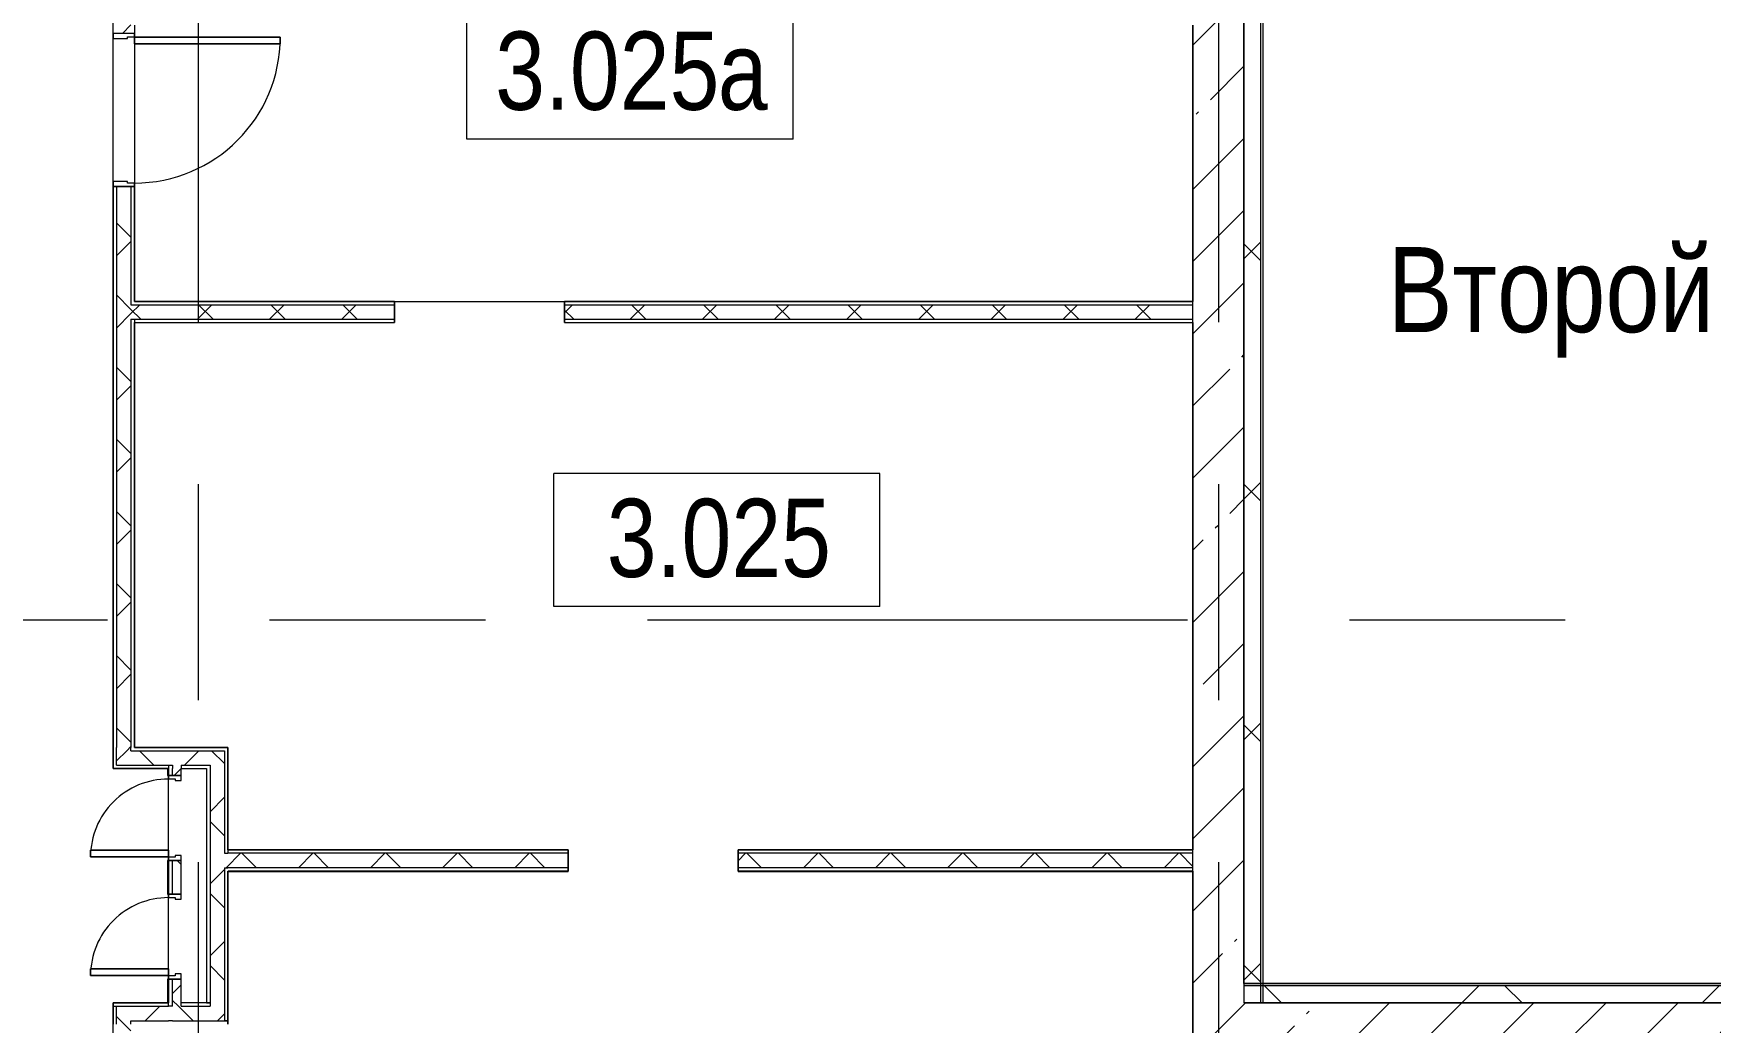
# Model space of a CAD drawing. Header units: millimetres. Extents: x 92932 to 275892, y -43515 to 30371.
# Drawn here: x 185209 to 195071, y -15848 to -10033 of the extents above; entities that cross this region are included whole.
import ezdxf

# ---------------------------------------------------------------- set-up
doc = ezdxf.new("R2010")
doc.units = ezdxf.units.MM
doc.linetypes.add('Осевые', pattern=[6350, 1270, -952.5, 3175, -952.5])
for name, color, linetype, lineweight in [('Двери', 7, 'Continuous', 9), ('Каркас_Импост', 7, 'Continuous', 9), ('Марки помещений', 7, 'Continuous', 9), ('Общие ребра', 7, 'Continuous', 9), ('Оси-1', 7, 'Осевые', 9), ('Панель', 7, 'Continuous', 9), ('Перекрытия', 7, 'Continuous', 9), ('Средние линии', 7, 'Continuous', 18), ('Стены-1', 7, 'Continuous', 18), ('Текстовые примечания', 7, 'Continuous', 9), ('Штриховка разреза-1', 7, 'Continuous', 9)]:
    doc.layers.add(name, color=color, linetype=linetype, lineweight=lineweight)
doc.styles.add('Arial Narrow', font='Arial Narrow.ttf', dxfattribs={"height": 500})
doc.styles.add('Arial Narrow_1', font='Arial Narrow.ttf', dxfattribs={"height": 460})
pattern_1 = [(45, (120245.78, 0), (-212.132, 212.132), []), (135, (120245.78, 0), (-212.132, -212.132), [])]
pattern_2 = [(45, (120245.8, 0), (-424.264, 424.264), [600, -100, 20, -100]), (45, (120245.8, 424), (-424.264, 424.264), [])]
pattern_3 = [(45, (120245.8, 0), (-707.107, 707.107), []), (135, (120245.8, 0), (-707.107, -707.107), [])]

# ---------------------------------------------------------------- blocks, each defined once
blk = doc.blocks.new('Дверь - Однопольная без ручки - ДТ2_21х5-6221638-План 3-го этажа на отм_ _4_200')
at = {"layer": 'Двери'}
for p, q in [((-189, 495.5), (-229, 495.5)), ((-229, 495.5), (-229, 37.5)), ((-189, 37.5), (-189, 495.5)), ((-229, 37.5), (-189, 37.5))]:
    blk.add_line(p, q, dxfattribs=at)
blk.add_arc((-229, 37.5), 458, 360, 90, dxfattribs=at)
at = {"layer": 'Каркас_Импост'}
for p, q in [((-230, 37.5), (-250, 37.5)), ((-250, 37.5), (-250, -37.5)), ((-230, -2.5), (-230, 37.5)), ((250, 37.5), (230, 37.5)), ((230, 37.5), (230, -2.5)), ((250, -37.5), (250, 37.5)), ((-250, -37.5), (-220, -37.5)), ((-220, -2.5), (-230, -2.5)), ((-220, -37.5), (-220, -2.5)), ((230, -2.5), (220, -2.5)), ((220, -2.5), (220, -37.5)), ((220, -37.5), (250, -37.5))]:
    blk.add_line(p, q, dxfattribs=at)
at = {"layer": 'Панель'}
for p, q in [((-229, 495.5), (-189, 495.5)), ((-229, 37.5), (-229, 495.5)), ((-189, 495.5), (-189, 37.5)), ((-189, 37.5), (-229, 37.5))]:
    blk.add_line(p, q, dxfattribs=at)
blk = doc.blocks.new('Дверь-Проем - 1000 x 2100-5684324-План 3-го этажа на отм_ _4_200')
at = {"layer": 'Средние линии'}
for p, q in [((-508.2, 62.5), (-508.2, -62.5)), ((491.8, -62.5), (491.8, 62.5))]:
    blk.add_line(p, q, dxfattribs=at)
blk = doc.blocks.new('Дверь - Однопольная - ДВ11_21х9-6240646-План 3-го этажа на отм_ _4_200')
at = {"layer": 'Двери'}
for p, q in [((-389, 920.5), (-429, 920.5)), ((-429, 920.5), (-429, 62.5)), ((-389, 62.5), (-389, 920.5)), ((-429, 62.5), (-389, 62.5))]:
    blk.add_line(p, q, dxfattribs=at)
blk.add_arc((-429, 62.5), 858, 360, 90, dxfattribs=at)
at = {"layer": 'Каркас_Импост'}
for p, q in [((-430, 62.5), (-450, 62.5)), ((-450, 62.5), (-450, -62.5)), ((-430, 22.5), (-430, 62.5)), ((-420, 22.5), (-430, 22.5)), ((-420, -62.5), (-420, 22.5)), ((430, 22.5), (420, 22.5)), ((420, 22.5), (420, -62.5)), ((450, 62.5), (430, 62.5)), ((430, 62.5), (430, 22.5)), ((450, -62.5), (450, 62.5)), ((-450, -62.5), (-420, -62.5)), ((420, -62.5), (450, -62.5))]:
    blk.add_line(p, q, dxfattribs=at)
at = {"layer": 'Панель'}
for p, q in [((-429, 920.5), (-389, 920.5)), ((-429, 62.5), (-429, 920.5)), ((-389, 920.5), (-389, 62.5)), ((-389, 62.5), (-429, 62.5))]:
    blk.add_line(p, q, dxfattribs=at)
blk = doc.blocks.new('Марка помещения_Р - Марка помещения-4575829-План 3-го этажа на отм_ _4_200')
at = {"layer": 'Марки помещений'}
for p, q in [((-4.79375, -1.95625), (-4.79375, 1.95625)), ((4.79375, 1.95625), (-4.79375, 1.95625)), ((4.79375, -1.95625), (4.79375, 1.95625)), ((4.79375, -1.95625), (-4.79375, -1.95625))]:
    blk.add_line(p, q, dxfattribs=at)

msp = doc.modelspace()

# ---------------------------------------------------------------- hatches: boundary and pattern name
at = {"layer": 'Штриховка разреза-1'}
h = msp.add_hatch(dxfattribs=at)
h.set_pattern_fill('FP_1', color=256, style=0, pattern_type=2)
h.set_pattern_definition(pattern_2)
h.paths.add_polyline_path([(192304.4, -20232.9), (192327.4, -20232.9), (192327.4, -4957.9), (192027.4, -4957.9), (192027.4, -20232.9), (192302.4, -20232.9)], flags=0)
h.paths.add_polyline_path([(192027.4, -4157.9), (192327.4, -4157.9), (192327.4, -2607.9), (192027.4, -2607.9)], flags=0)
h.paths.add_polyline_path([(192327.4, -1807.9), (192327.4, 8667.1), (192027.4, 8667.1), (192027.4, -1807.9)], flags=0)
h = msp.add_hatch(dxfattribs=at)
h.set_pattern_fill('FP_14', color=256, style=0, pattern_type=2)
h.set_pattern_definition(pattern_3)
h.paths.add_polyline_path([(192327.4, -15732.9), (192427.4, -15732.9), (192427.4, -4957.9), (192327.4, -4957.9), (192327.4, -15653.3)], flags=0)
h.paths.add_polyline_path([(192327.4, -4157.9), (192427.4, -4157.9), (192427.4, -2607.9), (192327.4, -2607.9)], flags=0)
h.paths.add_polyline_path([(192327.4, -1807.9), (192427.4, -1807.9), (192427.4, 8367.1), (192327.4, 8367.1), (192327.4, 1807)], flags=0)
h = msp.add_hatch(dxfattribs=at)
h.set_pattern_fill('FP_2', color=256, style=0, pattern_type=2)
h.set_pattern_definition(pattern_1)
h.paths.add_polyline_path([(185782.4, -14250.4), (185782.4, -10932.9), (185697.4, -10932.9), (185697.4, -14250.4)], flags=0)
h.paths.add_polyline_path([(185697.4, -10032.9), (185782.4, -10032.9), (185782.4, -7117.9), (185697.4, -7117.9), (185697.4, -9651.3)], flags=0)
h.paths.add_polyline_path([(185697.4, -6217.9), (185782.4, -6217.9), (185782.4, -5787.9), (185697.4, -5787.9), (185697.4, -5831.9)], flags=0)
h = msp.add_hatch(dxfattribs=at)
h.set_pattern_fill('FP_2', color=256, style=0, pattern_type=2)
h.set_pattern_definition(pattern_1)
h.paths.add_polyline_path([(192027.4, -11712.9), (192027.4, -11627.9), (188332.4, -11627.9), (188332.4, -11712.9), (189914.5, -11712.9)], flags=0)
h.paths.add_polyline_path([(187332.4, -11712.9), (187332.4, -11627.9), (185782.4, -11627.9), (185782.4, -11712.9), (186522.1, -11712.9)], flags=0)
h = msp.add_hatch(dxfattribs=at)
h.set_pattern_fill('FP_2', color=256, style=0, pattern_type=2)
h.set_pattern_definition(pattern_1)
h.paths.add_polyline_path([(186002.4, -14335.4), (186077.4, -14335.4), (186077.4, -14250.4), (185697.4, -14250.4), (185697.4, -14335.4)], flags=0)
h = msp.add_hatch(dxfattribs=at)
h.set_pattern_fill('FP_2', color=256, style=0, pattern_type=2)
h.set_pattern_definition(pattern_1)
h.paths.add_polyline_path([(186247.4, -14335.4), (186247.4, -14250.4), (186077.4, -14250.4), (186077.4, -14335.4), (186227.4, -14335.4)], flags=0)
h = msp.add_hatch(dxfattribs=at)
h.set_pattern_fill('FP_2', color=256, style=0, pattern_type=2)
h.set_pattern_definition(pattern_1)
h.paths.add_polyline_path([(186332.4, -15752.9), (186332.4, -14250.4), (186247.4, -14250.4), (186247.4, -15752.9), (186310.1, -15752.9)], flags=0)
h = msp.add_hatch(dxfattribs=at)
h.set_pattern_fill('FP_2', color=256, style=0, pattern_type=2)
h.set_pattern_definition(pattern_1)
h.paths.add_polyline_path([(186027.4, -15752.9), (186077.4, -15752.9), (186077.4, -15592.9), (186027.4, -15592.9), (186027.4, -15732.9)], flags=0)
h.paths.add_polyline_path([(186077.4, -15092.9), (186077.4, -14895.4), (186027.4, -14895.4), (186027.4, -15092.9)], flags=0)
h.paths.add_polyline_path([(186077.4, -14395.4), (186077.4, -14335.4), (186027.4, -14335.4), (186027.4, -14395.4)], flags=0)
h = msp.add_hatch(dxfattribs=at)
h.set_pattern_fill('FP_2', color=256, style=0, pattern_type=2)
h.set_pattern_definition(pattern_1)
h.paths.add_polyline_path([(192027.4, -14937.9), (192027.4, -14852.9), (189352.4, -14852.9), (189352.4, -14937.9), (189914.5, -14937.9)], flags=0)
h.paths.add_polyline_path([(186352.4, -14937.9), (188352.4, -14937.9), (188352.4, -14852.9), (186332.4, -14852.9), (186332.4, -14937.9)], flags=0)
h = msp.add_hatch(dxfattribs=at)
h.set_pattern_fill('FP_14', color=256, style=0, pattern_type=2)
h.set_pattern_definition(pattern_3)
h.paths.add_polyline_path([(202252.4, -15732.9), (202252.4, -15632.9), (192327.4, -15632.9), (192327.4, -15732.9), (200091.7, -15732.9)], flags=0)
h = msp.add_hatch(dxfattribs=at)
h.set_pattern_fill('FP_2', color=256, style=0, pattern_type=2)
h.set_pattern_definition(pattern_1)
h.paths.add_polyline_path([(185886, -15837.9), (186027.4, -15837.9), (186027.4, -15752.9), (185697.4, -15752.9), (185697.4, -15837.9), (185782.4, -15837.9)], flags=0)
h = msp.add_hatch(dxfattribs=at)
h.set_pattern_fill('FP_2', color=256, style=0, pattern_type=2)
h.set_pattern_definition(pattern_1)
h.paths.add_polyline_path([(186332.4, -15837.9), (186332.4, -15752.9), (186027.4, -15752.9), (186027.4, -15837.9), (186310.1, -15837.9)], flags=0)
h = msp.add_hatch(dxfattribs=at)
h.set_pattern_fill('FP_1', color=256, style=0, pattern_type=2)
h.set_pattern_definition(pattern_2)
h.paths.add_polyline_path([(212327.4, -16032.9), (212327.4, -15732.9), (192327.4, -15732.9), (192327.4, -16032.9), (212027.4, -16032.9)], flags=0)
h = msp.add_hatch(dxfattribs=at)
h.set_pattern_fill('FP_2', color=256, style=0, pattern_type=2)
h.set_pattern_definition(pattern_1)
h.paths.add_polyline_path([(185782.4, -24377.9), (185782.4, -22457.9), (185697.4, -22457.9), (185697.4, -24377.9)], flags=0)
h.paths.add_polyline_path([(185697.4, -21457.9), (185782.4, -21457.9), (185782.4, -18597.9), (185697.4, -18597.9), (185697.4, -20018.4)], flags=0)
h.paths.add_polyline_path([(185697.4, -17097.9), (185782.4, -17097.9), (185782.4, -15837.9), (185697.4, -15837.9), (185697.4, -16744.6)], flags=0)

# ---------------------------------------------------------------- linework, layer by layer
at = {"layer": 'Общие ребра'}
for p, q in [((192327.4, -15618.9), (192327.4, -4957.9)), ((192327.4, -4957.9), (192327.4, -15732.9)), ((192427.4, -15732.9), (192427.4, -4957.9)), ((192439.9, -15732.9), (192439.9, -4957.9)), ((185677.4, -10932.9), (185677.4, -14230.4)), ((185697.4, -10932.9), (185697.4, -14230.4)), ((185782.4, -10932.9), (185782.4, -11627.9)), ((185802.4, -11607.9), (185802.4, -10932.9)), ((185782.4, -11627.9), (185802.4, -11627.9)), ((185802.4, -11627.9), (187332.4, -11627.9)), ((187332.4, -11607.9), (185804.4, -11607.9)), ((192027.4, -11607.9), (188332.4, -11607.9)), ((188332.4, -11627.9), (192027.4, -11627.9)), ((192027.4, -11627.9), (192027.4, -11607.9)), ((192027.4, -11712.9), (192027.4, -11627.9)), ((185782.4, -11712.9), (185782.4, -14230.4)), ((185782.4, -11712.9), (185802.4, -11712.9)), ((185802.4, -11712.9), (185802.4, -11732.9)), ((185802.4, -11712.9), (187332.4, -11712.9)), ((185802.4, -11732.9), (187332.4, -11732.9)), ((188332.4, -11712.9), (192027.4, -11712.9)), ((188332.4, -11732.9), (192027.4, -11732.9)), ((192027.4, -11732.9), (192027.4, -11712.9)), ((185677.4, -14230.4), (185677.4, -14335.4)), ((185697.4, -14250.4), (185697.4, -14230.4)), ((185697.4, -14335.4), (185697.4, -14250.4)), ((185782.4, -14250.4), (185782.4, -14230.4)), ((185782.4, -14250.4), (186077.4, -14250.4)), ((186077.4, -14250.4), (186227.4, -14250.4)), ((186227.4, -14250.4), (186247.4, -14250.4)), ((186247.4, -14250.4), (186332.4, -14250.4)), ((186332.4, -14250.4), (186332.4, -14852.9)), ((185697.4, -14335.4), (186002.4, -14335.4)), ((186002.4, -14335.4), (186027.4, -14335.4)), ((186002.4, -14335.4), (186027.4, -14335.4)), ((186002.4, -14335.4), (186002.4, -14355.4)), ((186002.4, -14355.4), (186002.4, -14395.4)), ((186002.4, -14395.4), (186002.4, -14355.4)), ((186027.4, -14335.4), (186027.4, -14355.4)), ((186027.4, -14395.4), (186027.4, -14355.4)), ((186077.4, -14335.4), (186077.4, -14355.4)), ((186077.4, -14335.4), (186227.4, -14335.4)), ((186227.4, -14335.4), (186247.4, -14335.4)), ((186247.4, -14335.4), (186247.4, -15657.9)), ((186332.4, -14852.9), (186352.4, -14852.9)), ((186352.4, -14832.9), (186352.4, -14852.9)), ((188352.4, -14852.9), (186352.4, -14852.9)), ((188352.4, -14832.9), (186354.4, -14832.9)), ((192027.4, -14832.9), (189352.4, -14832.9)), ((192027.4, -14852.9), (189352.4, -14852.9)), ((192027.4, -14852.9), (192027.4, -14832.9)), ((192027.4, -14937.9), (192027.4, -14852.9)), ((186002.4, -14895.4), (186002.4, -15092.9)), ((186002.4, -15092.9), (186002.4, -14895.4)), ((186027.4, -15092.9), (186027.4, -14895.4)), ((186332.4, -14937.9), (186332.4, -15657.9)), ((186332.4, -14937.9), (186352.4, -14937.9)), ((188352.4, -14937.9), (186352.4, -14937.9)), ((186354.4, -14957.9), (188352.4, -14957.9)), ((188352.4, -14957.9), (186354.4, -14957.9)), ((192027.4, -14937.9), (189352.4, -14937.9)), ((189352.4, -14957.9), (192025.4, -14957.9)), ((192025.4, -14957.9), (189352.4, -14957.9)), ((192027.4, -14957.9), (192027.4, -14937.9)), ((186002.4, -15592.9), (186002.4, -15730.9)), ((186002.4, -15730.9), (186002.4, -15592.9)), ((186027.4, -15732.9), (186027.4, -15592.9)), ((186247.4, -15657.9), (186247.4, -15677.9)), ((186247.4, -15677.9), (186247.4, -15732.9)), ((186332.4, -15657.9), (186332.4, -15677.9)), ((186332.4, -15677.9), (186332.4, -15732.9)), ((186352.4, -15677.9), (186352.4, -15657.9)), ((186352.4, -15732.9), (186352.4, -15677.9)), ((192327.4, -15618.9), (192327.4, -15620.4)), ((202252.4, -15620.4), (192327.4, -15620.4)), ((192327.4, -15620.4), (192327.4, -15632.9)), ((202252.4, -15632.9), (192327.4, -15632.9)), ((192327.4, -15632.9), (192327.4, -15732.9)), ((202252.4, -15618.9), (192443.9, -15618.9)), ((185677.4, -15752.9), (185697.4, -15752.9)), ((185677.4, -15752.9), (185677.4, -15857.9)), ((185677.4, -15752.9), (185697.4, -15752.9)), ((185697.4, -15837.9), (185697.4, -15752.9)), ((185697.4, -15752.9), (186002.4, -15752.9)), ((186002.4, -15752.9), (186002.4, -15732.9)), ((186027.4, -15752.9), (186002.4, -15752.9)), ((186027.4, -15752.9), (186027.4, -15732.9)), ((186077.4, -15752.9), (186077.4, -15732.9)), ((186077.4, -15752.9), (186121.3, -15752.9)), ((186121.3, -15752.9), (186141.3, -15752.9)), ((186141.3, -15752.9), (186247.4, -15752.9)), ((186227.4, -15732.9), (186247.4, -15732.9)), ((186247.4, -15732.9), (186227.4, -15732.9)), ((186247.4, -15732.9), (186247.4, -15752.9)), ((186332.4, -15732.9), (186332.4, -15752.9)), ((186332.4, -15752.9), (186332.4, -15837.9)), ((186352.4, -15752.9), (186352.4, -15732.9)), ((186352.4, -15837.9), (186352.4, -15752.9)), ((192327.4, -15732.9), (192427.4, -15732.9)), ((192327.4, -15732.9), (192441.4, -15732.9)), ((192427.4, -15732.9), (192439.9, -15732.9)), ((192439.9, -15732.9), (192441.4, -15732.9)), ((202252.4, -15732.9), (192441.4, -15732.9)), ((192441.4, -15732.9), (202252.4, -15732.9)), ((185697.4, -15857.9), (185697.4, -15837.9)), ((185782.4, -15857.9), (185782.4, -15837.9)), ((185782.4, -15837.9), (186002.4, -15837.9)), ((186027.4, -15837.9), (186002.4, -15837.9)), ((186027.4, -15837.9), (186121.3, -15837.9)), ((186121.3, -15837.9), (186141.3, -15837.9)), ((186141.3, -15837.9), (186247.4, -15837.9)), ((186247.4, -15837.9), (186332.4, -15837.9)), ((186352.4, -15837.9), (186332.4, -15837.9)), ((186332.4, -15837.9), (186352.4, -15837.9)), ((186352.4, -15857.9), (186352.4, -15837.9))]:
    msp.add_line(p, q, dxfattribs=at)
at = {"layer": 'Оси-1'}
for p, q in [((186177.4, 25417.1), (186177.4, -41737.8)), ((192177.4, 25417.1), (192177.4, -41737.8)), ((270417.4, -13482.9), (170811.4, -13482.9))]:
    msp.add_line(p, q, dxfattribs=at)
at = {"layer": 'Перекрытия'}
for p, q in [((185677.4, -14355.4), (185677.4, -5682.9)), ((185802.4, -9982.9), (185802.4, -11607.9)), ((192027.4, -11607.9), (192027.4, -9982.9)), ((185802.4, -11607.9), (192027.4, -11607.9)), ((185802.4, -11732.9), (185802.4, -14230.4)), ((192027.4, -14832.9), (192027.4, -11732.9)), ((185802.4, -14230.4), (186352.4, -14230.4)), ((186352.4, -14230.4), (186352.4, -14832.9)), ((186002.4, -14355.4), (185677.4, -14355.4)), ((186002.4, -15732.9), (186002.4, -14355.4)), ((186352.4, -14832.9), (188352.4, -14832.9)), ((188352.4, -14832.9), (188352.4, -14957.9)), ((189352.4, -14832.9), (192027.4, -14832.9)), ((189352.4, -14957.9), (189352.4, -14832.9)), ((186352.4, -14957.9), (186352.4, -15857.9)), ((192027.4, -19932.9), (192027.4, -14957.9)), ((185677.4, -24482.9), (185677.4, -15732.9)), ((185677.4, -15732.9), (186002.4, -15732.9)), ((203027.4, -15732.9), (192327.4, -15732.9))]:
    msp.add_line(p, q, dxfattribs=at)
at = {"layer": 'Стены-1'}
for p, q in [((192441.4, -15732.9), (192441.4, -4957.9)), ((192027.4, -9982.9), (192027.4, -11607.9)), ((185802.4, -10932.9), (185677.4, -10932.9)), ((185804.4, -11607.9), (185802.4, -11607.9)), ((187332.4, -11732.9), (187332.4, -11607.9)), ((188332.4, -11607.9), (188332.4, -11732.9)), ((185802.4, -14230.4), (185802.4, -11732.9)), ((192027.4, -11732.9), (192027.4, -14832.9)), ((186077.4, -14230.4), (185802.4, -14230.4)), ((186227.4, -14230.4), (186077.4, -14230.4)), ((186332.4, -14230.4), (186227.4, -14230.4)), ((186352.4, -14230.4), (186332.4, -14230.4)), ((186352.4, -14832.9), (186352.4, -14230.4)), ((185677.4, -14335.4), (185677.4, -14355.4)), ((185677.4, -14355.4), (186002.4, -14355.4)), ((186002.4, -14355.4), (185997.4, -14355.4)), ((185997.4, -14357.4), (185997.4, -14395.4)), ((185997.4, -14395.4), (186002.4, -14395.4)), ((186002.4, -14395.4), (186077.4, -14395.4)), ((186077.4, -14355.4), (186227.4, -14355.4)), ((186077.4, -14395.4), (186077.4, -14355.4)), ((186227.4, -14355.4), (186227.4, -15732.9)), ((186354.4, -14832.9), (186352.4, -14832.9)), ((188352.4, -14957.9), (188352.4, -14832.9)), ((189352.4, -14832.9), (189352.4, -14957.9)), ((186002.4, -14895.4), (185997.4, -14895.4)), ((185997.4, -14895.4), (185997.4, -15092.9)), ((186077.4, -14895.4), (186002.4, -14895.4)), ((186077.4, -15092.9), (186077.4, -14895.4)), ((186352.4, -15657.9), (186352.4, -14957.9)), ((186352.4, -14957.9), (186354.4, -14957.9)), ((186354.4, -14959.9), (188352.4, -14959.9)), ((188352.4, -14959.9), (188352.4, -14957.9)), ((189352.4, -14957.9), (189352.4, -14959.9)), ((189352.4, -14959.9), (192025.4, -14959.9)), ((192025.4, -14957.9), (192027.4, -14957.9)), ((192027.4, -14957.9), (192027.4, -19932.9)), ((185997.4, -15092.9), (186002.4, -15092.9)), ((186002.4, -15092.9), (186077.4, -15092.9)), ((186002.4, -15592.9), (185997.4, -15592.9)), ((185997.4, -15592.9), (185997.4, -15730.9)), ((186077.4, -15592.9), (186002.4, -15592.9)), ((186077.4, -15732.9), (186077.4, -15592.9)), ((192443.9, -15618.9), (192327.4, -15618.9)), ((186002.4, -15732.9), (185677.4, -15732.9)), ((185677.4, -15732.9), (185677.4, -15752.9)), ((186002.4, -15730.9), (186002.4, -15732.9)), ((186227.4, -15732.9), (186077.4, -15732.9))]:
    msp.add_line(p, q, dxfattribs=at)

# ---------------------------------------------------------------- block references
at = {"layer": 'Двери'}
for name, p, rotation in [('Дверь - Однопольная - ДВ11_21х9-6240646-План 3-го этажа на отм_ _4_200', (185739.9, -10482.9), 269.9999999999999), ('Дверь - Однопольная без ручки - ДТ2_21х5-6221638-План 3-го этажа на отм_ _4_200', (186039.9, -14645.4), 90), ('Дверь - Однопольная без ручки - ДТ2_21х5-6221638-План 3-го этажа на отм_ _4_200', (186039.9, -15342.9), 90)]:
    msp.add_blockref(name, p, dxfattribs=dict(at, rotation=rotation))
for p in [(187840.6, -11670.4), (188860.6, -14895.4)]:
    msp.add_blockref('Дверь-Проем - 1000 x 2100-5684324-План 3-го этажа на отм_ _4_200', p, dxfattribs=at)
at = {"layer": 'Марки помещений', "xscale": 199.9999999999999, "yscale": 199.9999999999999, "zscale": 199.9999999999999}
for p in [(188717.1, -10263.3), (189228.4, -13010.3)]:
    msp.add_blockref('Марка помещения_Р - Марка помещения-4575829-План 3-го этажа на отм_ _4_200', p, dxfattribs=at)

# ---------------------------------------------------------------- texts
at = {"layer": 'Марки помещений', "char_height": 460, "attachment_point": 1, "style": 'Arial Narrow_1'}
for s, insert, width in [('3.025', (187924.2, -10021.4), 1587.341), ('\\fArial Narrow|b0|i0|c204|p34|;а', (189233.9, -10021.4), 352.742), ('3.025', (188580.5, -12768.5), 1587.341)]:
    msp.add_mtext(s, dxfattribs=dict(at, insert=insert, width=width))
at = {"layer": 'Текстовые примечания', "insert": (193172, -11288.8), "char_height": 500, "width": 2324.894, "attachment_point": 1, "style": 'Arial Narrow'}
msp.add_mtext('Второй', dxfattribs=at)

doc.saveas('drawing.dxf')
